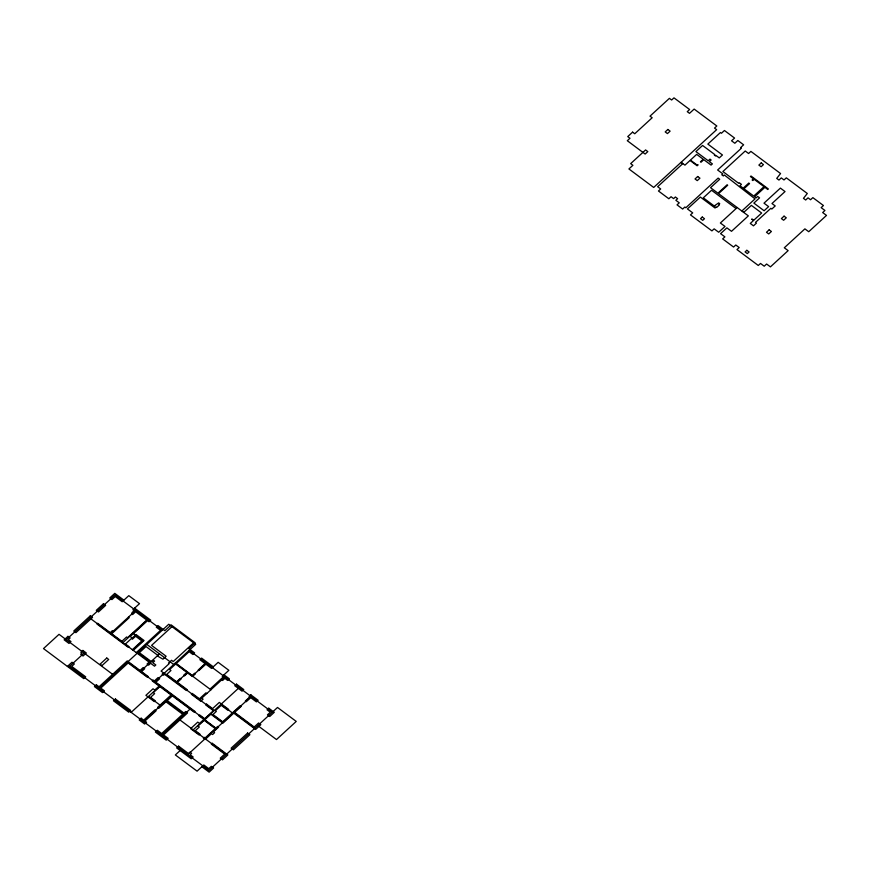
<?xml version="1.0" encoding="UTF-8"?>
<svg xmlns="http://www.w3.org/2000/svg" width="870" height="870" viewBox="0 0 870 870"><rect width="100%" height="100%" fill="white"/><g stroke="black" fill="none" stroke-linecap="round" stroke-linejoin="round"><path stroke-width="1.3" d="M66.251 639.722L115.014 594.96L162.255 630.206M67.414 666.42L71.982 662.233L74.341 663.984L71.71 666.409L85.717 676.849L83.77 678.633L43.5 648.585L59.029 634.328L113.491 674.968M68.589 667.301L84.118 653.044M110.588 633.545L135.763 610.436M122.822 642.669L147.998 619.56M132.381 649.672L141.897 640.94L135.611 636.264L132.37 639.243L131.424 638.526L125.443 644.007L128.988 646.649L128.238 647.334L96.951 623.997L97.701 623.301L110.207 632.631L112.263 630.75L112.98 631.283M132.762 650.086L142.974 640.711L133.034 633.295M133.295 650.358L144.05 640.483L136.068 634.534L132.251 638.025L130.228 636.525L147.519 620.647L149.009 621.767L150.749 620.169L134.622 608.141M136.296 652.587L160.526 630.348L156.285 627.194L158.025 625.595L164.832 630.674L171.151 624.877L195.174 642.81L188.855 648.607L194.63 652.913L192.89 654.501L189.127 651.684L176.251 663.505L192.259 675.457L194.641 673.271L195.369 673.826L192.433 676.512L187.659 672.956L184.483 675.87L183.679 675.261L186.854 672.347L175.686 664.017L169.661 669.552L170.944 670.52L166.725 674.391L176.61 681.765L180.264 678.404L181.069 679.002L177.415 682.363L187.267 689.714L186.376 690.53L164.604 674.283L163.603 675.185L162.168 674.109L163.506 672.891L161.081 671.085L169.161 663.669L168.454 663.147L171.564 660.297L173.228 661.537L193.629 642.799M98.941 688.333L168.758 624.247L195.696 644.344L154.642 682.026M171.977 626.65L151.576 645.388L166.137 656.252L162.951 659.177L157.807 656.208L158.329 655.73L146.029 646.551L139.352 652.674L151.652 661.852L153.435 660.221L154.588 661.08L152.805 662.712L155.828 664.963L154.512 666.181L150.63 663.288L148.629 665.126L147.084 663.973L149.085 662.135L89.838 618.07M140.396 671.401L159.493 653.87M131.152 712.367L159.917 685.962M176.566 682.471L187.539 672.39M192.346 675.979L206.375 663.114M143.354 721.469L172.119 695.065M161.657 735.128L190.421 708.724M199.893 699.871L224.884 676.925M193.183 729.832L239.196 687.604M181.123 749.635L175.349 754.942L197.088 771.157L203.819 764.969L208.789 768.678L211.334 766.339L213.596 768.025L209.115 772.136L201.883 766.742M187.79 754.616L251.115 696.489M123.899 600.148L114.796 593.351L109.772 597.962L111.958 599.582L115.242 596.57L122.17 601.736L128.793 595.656L139.504 603.649L132.882 609.729L134.143 610.664L131.957 612.676L132.675 613.209M213.27 666.811L201.601 658.111L199.872 659.71L205.135 663.636L198.208 669.998L198.936 670.542L205.864 664.18L211.53 668.41L218.152 662.32L228.864 670.313L222.242 676.403L223.133 677.067L210.29 688.855L211.203 689.529M223.981 674.805L229.365 678.817L227.625 680.416L224.895 678.382L222.611 680.481L221.763 679.84M189.203 650.303L272.277 712.28M131.838 613.97L132.631 614.557L135.644 611.795L146.736 620.06L127.531 637.688L126.585 636.981L121.854 641.331L111.708 633.762L129.206 617.7L128.423 617.113M175.174 663.168L210.866 689.79M257.781 725.591L276.497 739.554L296.235 721.426L277.519 707.462L208.952 770.407L69.567 666.409M146.791 644.398L173.739 664.495M233.747 712.432L254.91 728.223M206.81 693.564L205.896 692.879L199.447 698.806L192.248 693.433L191.367 694.249L200.774 701.264L203.091 699.143L201.796 698.164M220.936 704.352L232.866 713.248M137.819 652.63L150.521 662.103M164.202 673.25L214.194 710.54M210.877 713.585L222.796 722.481M127.705 661.929L204.635 719.316M204.124 719.784L216.054 728.679M165.974 700.709L184.277 714.357M148.476 696.468L160.678 705.581M178.981 719.229L226.265 754.507M67.947 636.34L64.152 639.831L68.947 643.419L70.97 641.56L68.36 639.602L70.133 637.971L67.947 636.34M90.349 615.775L73.754 631.022L75.94 632.653L92.535 617.406L90.349 615.775M103.465 603.747L96.287 610.338L98.473 611.969L105.64 605.379L103.465 603.747M632.588 132.142L627.738 136.601L629.967 138.265L627.303 140.712L645.149 154.055L647.813 151.608L645.583 149.934L630.663 163.636L632.892 165.3L628.912 168.954L653.696 187.441L680.949 162.429L682.689 163.734L657.655 186.713L660.678 188.964L658.459 190.998L668.845 198.751L671.064 196.718L673.608 198.621L675.381 196.99L677.61 198.665L675.849 200.285L679.252 202.83L677.034 204.863L682.645 209.05L684.864 207.017L685.843 207.745L718.141 178.1L719.718 179.274L710.551 187.681L717.946 193.194L727.102 184.788L727.701 185.223L718.533 193.64L736.988 207.397L735.889 208.408L711.562 190.258L703.297 197.838L714.814 206.418L714.498 205.798L718.653 202.895L719.729 203.7L718.837 204.526L719.381 204.939L716.673 207.419L716.13 207.017L715.042 208.006L700.372 197.066L687.441 208.93L692.705 212.856L690.486 214.89L711.932 230.887L714.139 228.853L718.685 232.246L725.004 226.45L720.371 223.003L737.194 207.56L748.341 215.869L731.518 231.311L726.885 227.864L720.577 233.649L724.884 236.868L722.665 238.902L733.573 247.036L735.792 245.003L739.185 247.537L736.966 249.57L758.292 265.481L760.51 263.447L764.219 266.209L766.611 264.023L770.439 266.873L788.133 250.636L784.305 247.776L804.902 228.864L808.73 231.725L826.5 215.412L822.672 212.563L824.934 210.475L821.139 207.636L823.444 205.527L812.863 197.631L810.557 199.741L808.034 197.86L805.685 200.013L803.456 198.349L807.306 193.488L786.317 177.839L784.022 179.949L781.293 177.915L778.954 180.068L776.725 178.404L780.564 173.543L750.886 151.391L748.581 153.511L745.231 151.01L722.894 171.52L738.717 183.32L739.315 182.765L741.436 184.353L739.935 185.745L743.197 188.181L748.787 183.048L749.538 183.613L743.948 188.746L753.757 196.054L764.001 186.658L754.192 179.34L752.887 180.547L752.126 179.981L753.431 178.785L750.429 176.534L751.006 176.012L768.362 188.964L767.786 189.486L764.893 187.333L754.66 196.729L756.16 197.849L757.672 196.468L759.564 197.871L753.866 203.101L764.11 210.757L768.623 206.614L763.99 203.167L780.39 188.105L785.023 191.563L771.984 203.526L775.213 205.94L771.842 209.028L770.863 208.289L755.497 222.394L756.443 223.111L753.474 225.83L750.288 223.449L753.55 220.458L751.68 219.066L753.964 220.066L761.641 213.03L751.386 205.374L743.883 212.258L742.001 210.855L755.029 198.882L724.362 175.011L723.34 175.947L721.763 174.772L722.785 173.837L717.63 169.998L741.414 148.172L740.62 147.574L743.622 144.811L737.836 140.494L734.835 143.256L731.561 140.809L734.563 138.058L724.438 130.5L721.437 133.262L720.447 132.523L707.843 144.083L722.448 154.99L719.262 157.916L716.043 155.502L715.521 155.98L714.368 155.121L714.879 154.642L702.579 145.464L695.913 151.587L708.213 160.765L709.985 159.134L711.138 160.004L709.365 161.624L712.389 163.886L711.062 165.093L703.786 159.667L700.992 162.222L700.448 161.809L703.232 159.253L696.685 154.371L690.443 160.091L696.99 164.985L698.142 164.832L697.131 165.768L690.03 160.471L684.951 165.137L681.123 162.277L716.63 129.673L714.52 128.097L716.826 125.987L694.151 109.076L689.508 113.339L687.267 111.665L689.616 109.522L673.989 97.864L671.64 100.006L669.411 98.343L650.01 116.145L652.174 117.754L634.752 133.752L632.588 132.142M82.878 650.434L80.856 652.293L81.932 653.098L80.682 654.251L83.031 656.013L86.315 653L82.878 650.434M667.877 129.467L665.202 131.925L667.442 133.588L670.107 131.142L667.877 129.467M106.771 658.035L100.126 664.125L102.04 665.561L108.685 659.46L106.771 658.035M96.374 684.799L94.438 686.582L102.497 692.596L104.433 690.823L100.779 688.083L128.162 662.951L147.519 677.382L148.335 676.643L141.582 671.596L144.714 668.725L143.158 667.562L140.026 670.444L127.237 660.906L99.039 686.789L96.374 684.799M115.427 699.012L113.481 700.796L128.716 712.16L130.652 710.377L115.427 699.012M697.696 176.501L695.032 178.959L697.261 180.623L699.937 178.176L697.696 176.501M153.076 680.177L152.261 680.927L159.167 686.071L154.795 690.084L153.033 688.779L145.91 695.315L154.338 701.601L155.251 700.774L150.608 697.316L154.621 693.629L153.283 692.64L159.862 686.593L171.096 694.978L157.764 707.212L159.014 708.136L165.963 701.764L182.689 714.237L161.679 733.519L157.329 730.278L155.382 732.051L166.213 740.142L168.16 738.358L163.582 734.943L187.55 712.943L185.647 711.529L183.972 713.063L167.236 700.578L172.336 695.902L194.217 712.225L195.032 711.486L155.839 682.243L159.667 678.73L158.079 677.556L154.262 681.058L153.076 680.177M141.136 718.207L139.2 719.979L144.637 724.036L146.573 722.252L144.953 721.045L156.056 710.855L154.806 709.92L143.702 720.121L141.136 718.207M702.264 217.043L700.491 218.674L702.721 220.338L704.493 218.718L702.264 217.043M761.217 162.94L758.868 165.083L761.109 166.746L763.447 164.604L761.217 162.94M206.603 704.145L205.722 704.95L213.4 710.692L204.689 718.685L199.785 715.031L198.969 715.771L203.874 719.436L199.502 723.438L197.751 722.133L190.628 728.679L199.056 734.965L199.959 734.128L195.326 730.669L199.328 726.994L198.001 725.993L204.2 720.306L215.303 728.592L205.092 737.956L204.254 737.336L203.352 738.173L205.124 739.489L211.453 733.682L212.595 734.53L214.607 732.681L213.465 731.822L218.598 727.124L217.663 726.428L215.858 728.081L204.754 719.794L210.855 714.194L222.894 723.177L233.802 713.161L255.628 729.441L260.837 724.666L258.575 722.981L254.192 727.005L234.628 712.41L241.207 706.364L240.272 705.668L232.834 712.497L231.409 712.9L231.953 713.313L222.709 721.785L212.954 714.52L216.347 711.41L215.39 710.703L221.252 705.32L227.777 710.192L228.658 709.376L219.327 702.416L212.584 708.604L206.603 704.145M236.509 684.146L234.769 685.745L242.012 691.15L243.752 689.551L236.509 684.146M178.611 746.155L176.675 747.939L191.204 758.781L193.151 756.998L190.138 754.758L191.617 753.398L189.91 752.126L188.431 753.474L178.611 746.155M250.864 694.858L249.124 696.457L249.777 696.946L245.351 701.013L246.286 701.709L250.712 697.642L256.389 701.872L258.129 700.274L250.864 694.858M746.841 250.31L745.079 251.93L747.308 253.594L749.081 251.974L746.841 250.31M769.167 229.821L766.492 232.268L768.732 233.943L771.396 231.485L769.167 229.821M784.055 216.151L781.39 218.598L783.62 220.262L786.295 217.815L784.055 216.151M212.247 743.295L211.334 744.122L224.688 754.083L220.262 758.151L222.524 759.836L227.853 754.942L212.247 743.295M268.754 708.213L267.025 709.8L270.276 712.236L267.471 714.814L269.733 716.499L274.278 712.323L268.754 708.213M247.624 733.029L231.126 748.167L233.388 749.853L249.886 734.715L247.624 733.029"/></g></svg>
